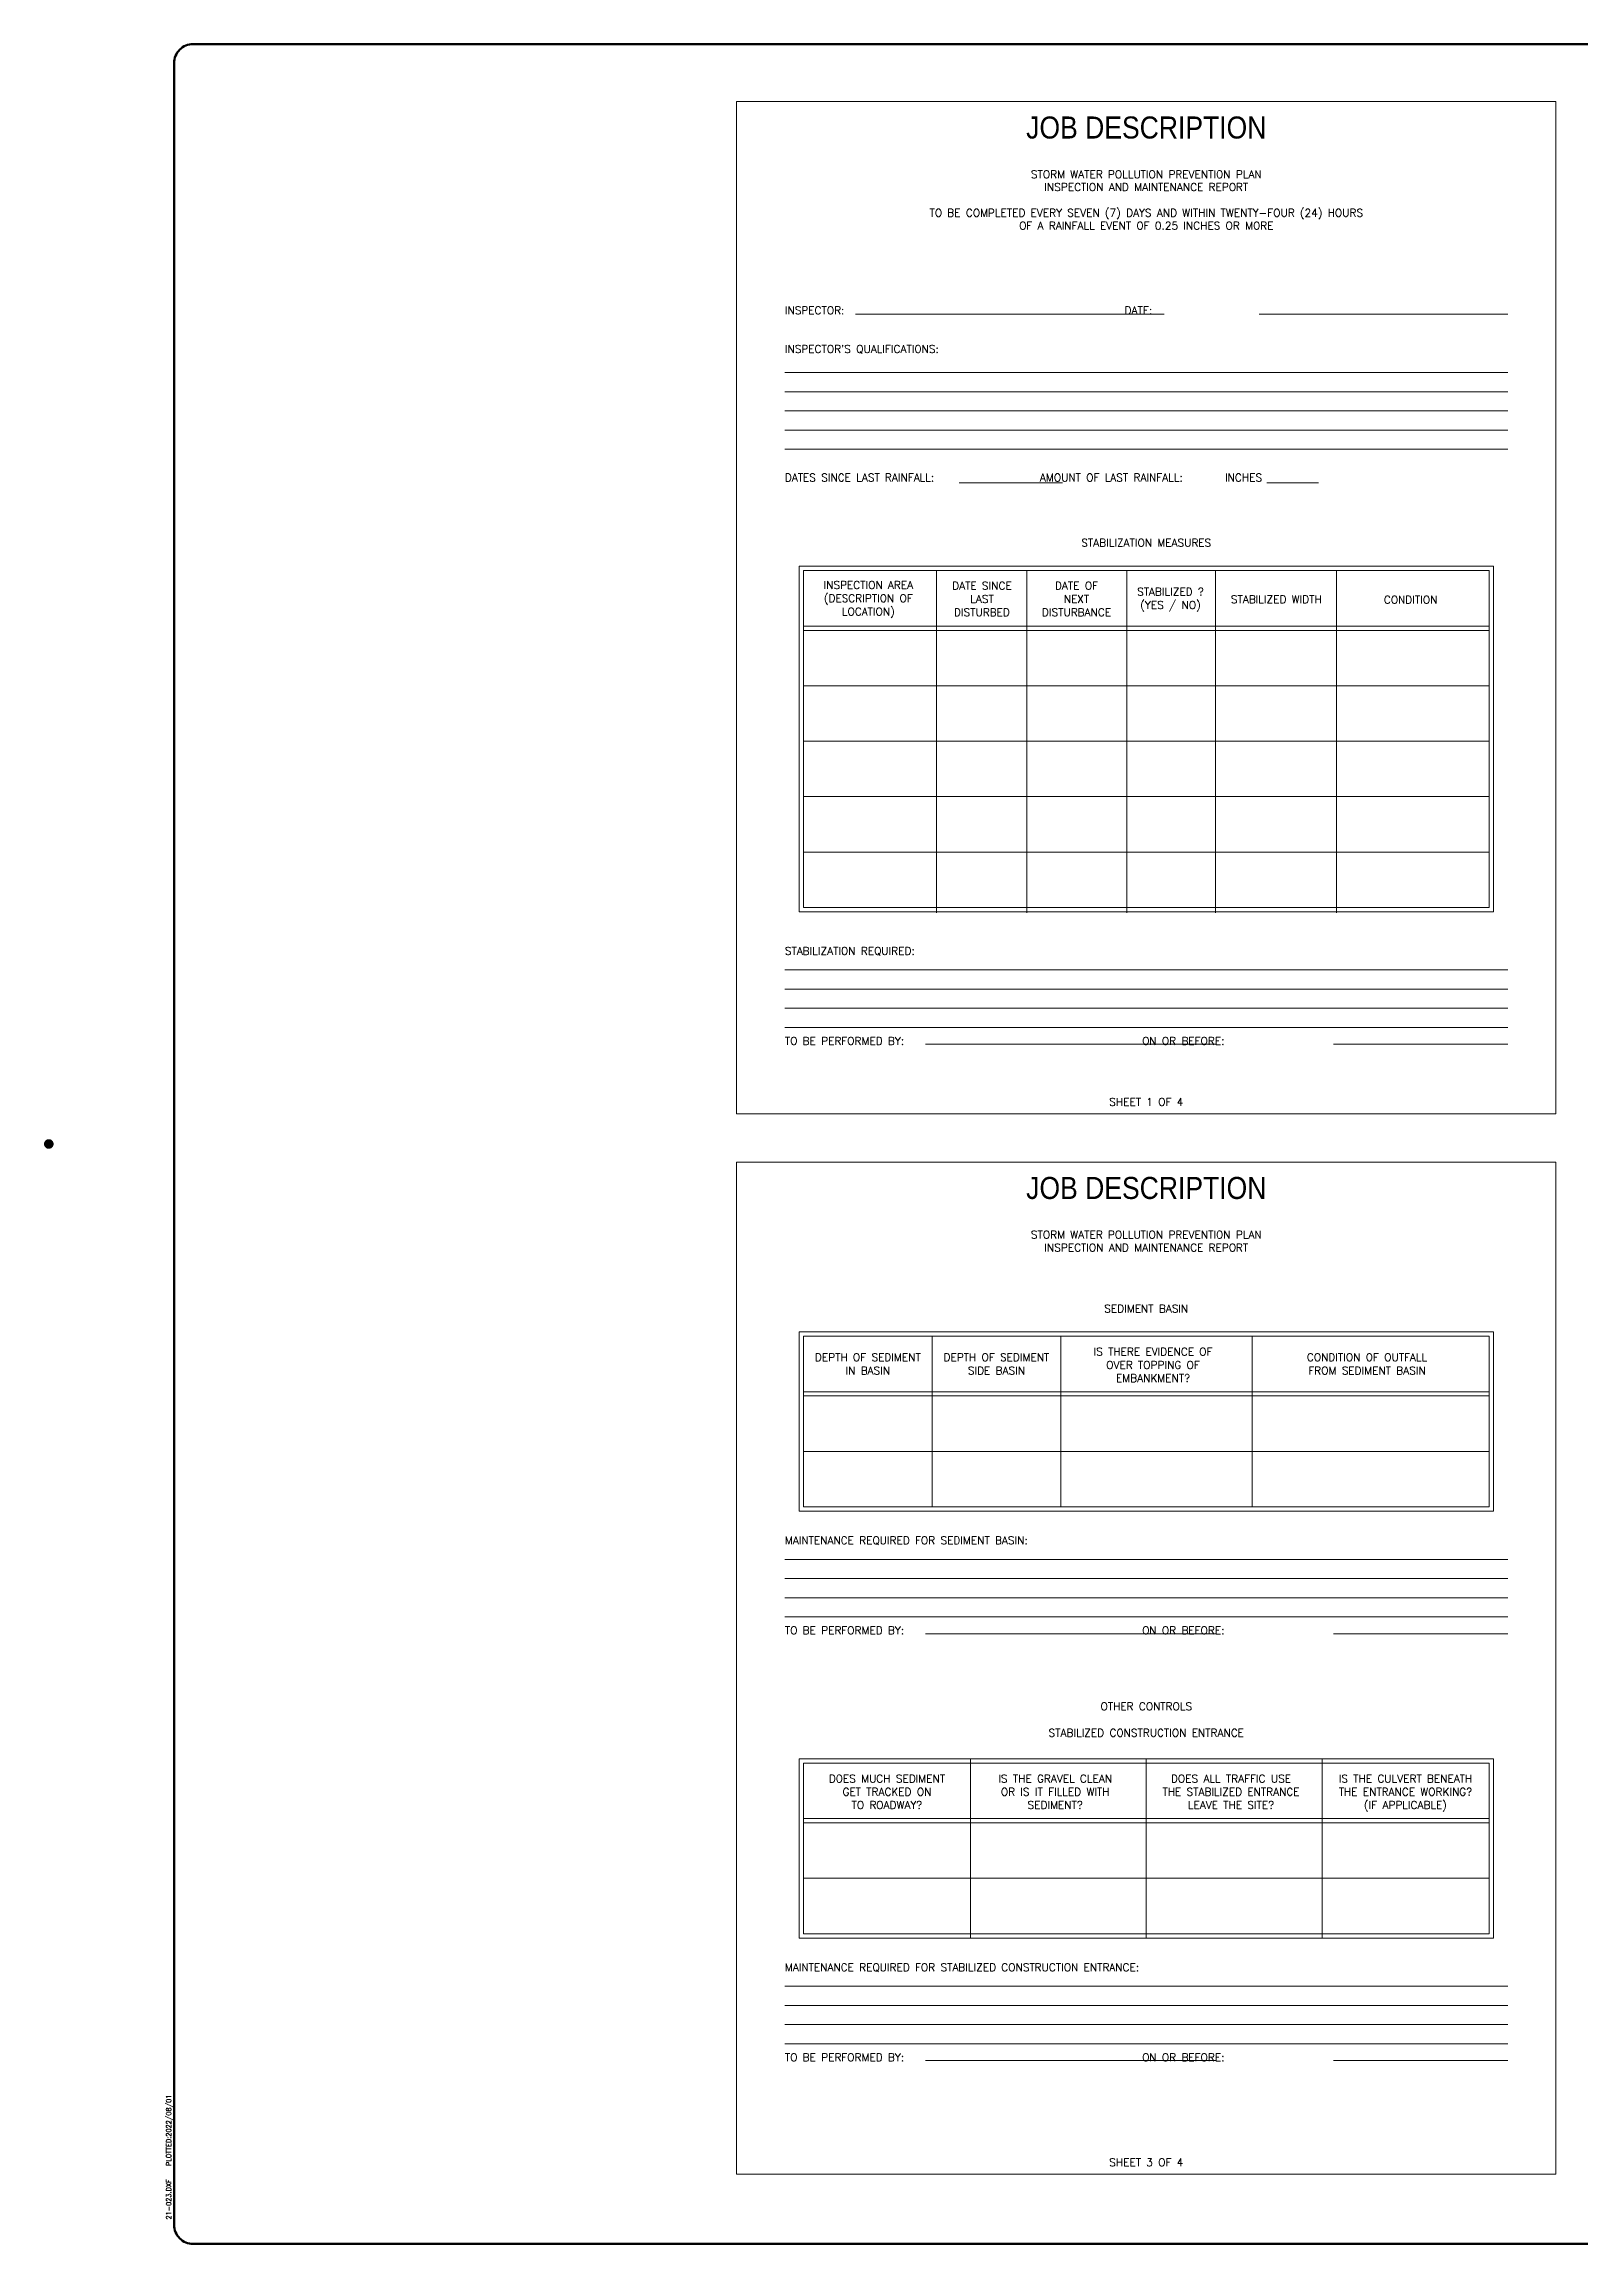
# Paper-space layout 'SWPPP-2' of a CAD drawing. Header units: feet, sheet in inches. Extents: x -12.3 to 22.7, y -7.6 to 15.2.
# Drawn here: x -12.3 to 3.64, y -7.6 to 15.23 of the extents above; entities that cross this region are included whole.
import ezdxf
from ezdxf.enums import TextEntityAlignment as Align

# ---------------------------------------------------------------- set-up
doc = ezdxf.new("R2010")
doc.units = ezdxf.units.FT
doc.header["$MEASUREMENT"] = 0
doc.layers.add('Border', color=118, linetype='Continuous', lineweight=70)
doc.layers.add('Date Stamp', color=7, linetype='Continuous')
doc.layers.add('TBLK', color=7, linetype='Continuous')
doc.styles.add('PREVENT', font='SIMPLEX.shx', dxfattribs={"height": 0.08})
doc.styles.add('ROMANS - Civil', font='romans.shx', dxfattribs={"height": 0.1})
doc.styles.add('TB-LD', font='tb-ld.shx')

# ---------------------------------------------------------------- blocks, each defined once
blk = doc.blocks.new('A$Ca8f96253')
at = {"const_width": 0.05}
blk.add_lwpolyline([(-0.025, 0, 1), (0.025, 0, 1)], format="xyb", close=True, dxfattribs=at)
at = {"layer": 'Border'}
blk.add_lwpolyline([(32.803, 11.212), (32.803, -11.212, -0.414214), (32.605, -11.41), (1.498, -11.41, -0.414214), (1.3, -11.212), (1.3, 11.212, -0.414214), (1.498, 11.41), (32.605, 11.41, -0.414214)], format="xyb", close=True, dxfattribs=at)

psp = doc.layouts.new('SWPPP-2')

# ---------------------------------------------------------------- linework, layer by layer
at = {"const_width": 0.05}
psp.add_lwpolyline([(-12.271, 3.815, 1), (-12.221, 3.815, 1)], format="xyb", close=True, dxfattribs=at)
at = {"layer": 'TBLK', "lineweight": 0}
for p, q in [((-5.11, 14.628), (3.39, 14.628)), ((-5.11, 14.628), (-5.11, 4.128)), ((3.39, 14.628), (3.39, 4.128)), ((-3.876, 12.423), (-0.674, 12.423)), ((0.311, 12.423), (2.89, 12.423)), ((-4.61, 11.816), (2.89, 11.816)), ((-4.61, 11.618), (2.89, 11.618)), ((-4.61, 11.419), (2.89, 11.419)), ((-4.61, 11.22), (2.89, 11.22)), ((-4.61, 11.021), (2.89, 11.021)), ((-2.802, 10.673), (-1.728, 10.673)), ((0.391, 10.673), (0.928, 10.673)), ((-4.461, 6.223), (-4.461, 9.808)), ((-4.461, 9.808), (2.741, 9.808)), ((-4.416, 6.268), (-4.416, 9.764)), ((-4.416, 9.764), (2.696, 9.764)), ((-3.038, 6.212), (-3.038, 9.764)), ((-2.099, 6.212), (-2.099, 9.764)), ((-1.061, 6.212), (-1.061, 9.764)), ((-0.143, 6.212), (-0.143, 9.764)), ((1.114, 6.212), (1.114, 9.764)), ((2.696, 9.764), (2.696, 6.268)), ((2.741, 9.808), (2.741, 6.223)), ((-4.416, 9.188), (2.696, 9.188)), ((-4.416, 9.143), (2.696, 9.143)), ((-4.416, 8.568), (2.696, 8.568)), ((-4.416, 7.993), (2.696, 7.993)), ((-4.416, 7.418), (2.696, 7.418)), ((-4.416, 6.843), (2.696, 6.843)), ((-4.461, 6.223), (2.741, 6.223)), ((-4.416, 6.268), (2.696, 6.268)), ((-4.61, 5.621), (2.89, 5.621)), ((-4.61, 5.422), (2.89, 5.422)), ((-4.61, 5.224), (2.89, 5.224)), ((-4.61, 5.025), (2.89, 5.025)), ((-3.15, 4.85), (-0.138, 4.85)), ((1.084, 4.85), (2.89, 4.85)), ((-5.11, 4.128), (3.39, 4.128)), ((-5.11, 3.628), (-5.11, -6.872)), ((-5.11, 3.628), (3.39, 3.628)), ((3.39, 3.628), (3.39, -6.872)), ((-4.461, 0.005), (-4.461, 1.865)), ((-4.461, 1.865), (2.741, 1.865)), ((2.741, 1.865), (2.741, 0.005)), ((-4.416, 0.05), (-4.416, 1.821)), ((-4.416, 1.821), (2.696, 1.821)), ((-3.082, 0.05), (-3.082, 1.821)), ((-1.748, 0.05), (-1.748, 1.821)), ((0.239, 0.05), (0.239, 1.821)), ((2.696, 1.821), (2.696, 0.05)), ((-4.416, 1.245), (2.696, 1.245)), ((-4.416, 1.201), (2.696, 1.201)), ((-4.416, 0.625), (2.696, 0.625)), ((-4.461, 0.005), (2.741, 0.005)), ((-4.416, 0.05), (2.696, 0.05)), ((-4.61, -0.495), (2.89, -0.495)), ((-4.61, -0.693), (2.89, -0.693)), ((-4.61, -0.892), (2.89, -0.892)), ((-4.61, -1.091), (2.89, -1.091)), ((-3.15, -1.265), (-0.138, -1.265)), ((1.084, -1.265), (2.89, -1.265)), ((-4.461, -4.422), (-4.461, -2.562)), ((-4.461, -2.562), (2.741, -2.562)), ((-4.416, -4.377), (-4.416, -2.607)), ((-4.416, -2.607), (2.696, -2.607)), ((-2.684, -4.422), (-2.684, -2.562)), ((-0.86, -4.422), (-0.86, -2.562)), ((0.964, -4.422), (0.964, -2.562)), ((2.696, -2.607), (2.696, -4.377)), ((2.741, -2.562), (2.741, -4.422)), ((-4.416, -3.182), (2.696, -3.182)), ((-4.416, -3.227), (2.696, -3.227)), ((-4.416, -3.802), (2.696, -3.802)), ((-4.461, -4.422), (2.741, -4.422)), ((-4.416, -4.377), (2.696, -4.377)), ((-4.61, -4.922), (2.89, -4.922)), ((-4.61, -5.121), (2.89, -5.121)), ((-4.61, -5.32), (2.89, -5.32)), ((-4.61, -5.519), (2.89, -5.519)), ((-3.15, -5.693), (-0.138, -5.693)), ((1.084, -5.693), (2.89, -5.693)), ((-5.11, -6.872), (3.39, -6.872))]:
    psp.add_line(p, q, dxfattribs=at)

# ---------------------------------------------------------------- block references
at = {"layer": 'TBLK'}
psp.add_blockref('A$Ca8f96253', (-12.246, 3.815), dxfattribs=at)

# ---------------------------------------------------------------- texts
at = {"layer": 'Date Stamp', "insert": (-10.961, -7.342), "char_height": 0.05, "attachment_point": 7, "rotation": 90, "style": 'ROMANS - Civil'}
psp.add_mtext('21-023.DXF    PLOTTED:2022/08/01', dxfattribs=at)
at = {"layer": 'TBLK', "lineweight": 0, "style": 'TB-LD', "width": 0.9}
for p in [(-0.86, 14.359), (-0.86, 3.359)]:
    psp.add_text('JOB DESCRIPTION', height=0.22863, dxfattribs=at).set_placement(p, align=Align.MIDDLE)
at = {"layer": 'TBLK', "lineweight": 0, "style": 'PREVENT'}
for s, p in [('STABILIZATION MEASURES', (-0.86, 10.051)), ('INSPECTION AREA', (-3.744, 9.613)), ('DATE SINCE', (-2.565, 9.605)), ('DATE OF', (-1.584, 9.606)), ('(DESCRIPTION OF', (-3.744, 9.476)), ('LOCATION)', (-3.744, 9.338)), ('DISTURBED', (-2.565, 9.331)), ('LAST', (-2.565, 9.468)), ('DISTURBANCE', (-1.584, 9.331)), ('NEXT', (-1.584, 9.469)), ('STABILIZED ?', (-0.609, 9.543)), ('(YES / NO)', (-0.609, 9.406)), ('STABILIZED WIDTH', (0.489, 9.465)), ('CONDITION', (1.882, 9.46)), ('SHEET 1 OF 4', (-0.86, 4.252)), ('SEDIMENT BASIN', (-0.86, 2.108)), ('DEPTH OF SEDIMENT', (-3.749, 1.603)), ('DEPTH OF SEDIMENT', (-2.415, 1.603)), ('IS THERE EVIDENCE OF', (-0.79, 1.66)), ('CONDITION OF OUTFALL', (1.43, 1.603)), ('IN BASIN', (-3.749, 1.465)), ('SIDE BASIN', (-2.415, 1.465)), ('OVER TOPPING OF', (-0.79, 1.523)), ('EMBANKMENT?', (-0.79, 1.386)), ('FROM SEDIMENT BASIN', (1.43, 1.465)), ('OTHER CONTROLS', (-0.86, -2.019)), ('STABILIZED CONSTRUCTION ENTRANCE', (-0.86, -2.293)), ('DOES MUCH SEDIMENT', (-3.551, -2.768)), ('IS THE GRAVEL CLEAN', (-1.805, -2.768)), ('DOES ALL TRAFFIC USE', (0.019, -2.768)), ('IS THE CULVERT BENEATH', (1.829, -2.768)), ('GET TRACKED ON', (-3.551, -2.905)), ('OR IS IT FILLED WITH', (-1.805, -2.905)), ('THE STABILIZED ENTRANCE', (0.019, -2.905)), ('THE ENTRANCE WORKING?', (1.829, -2.905)), ('TO ROADWAY?', (-3.551, -3.042)), ('SEDIMENT?', (-1.805, -3.042)), ('LEAVE THE SITE?', (0.019, -3.042)), ('(IF APPLICABLE)', (1.829, -3.042)), ('SHEET 3 OF 4', (-0.86, -6.748))]:
    psp.add_text(s, height=0.08, dxfattribs=at).set_placement(p, align=Align.MIDDLE_CENTER)
at = {"layer": 'TBLK', "lineweight": 0, "char_height": 0.08, "width": 7.5, "style": 'PREVENT'}
for s, insert, attachment_point in [('STORM WATER POLLUTION PREVENTION PLAN\\PINSPECTION AND MAINTENANCE REPORT\\P\\PTO BE COMPLETED EVERY SEVEN (7) DAYS AND WITHIN TWENTY-FOUR (24) HOURS\\POF A RAINFALL EVENT OF 0.25 INCHES OR MORE', (-0.86, 13.914), 2), ("INSPECTOR:                                                     DATE:\\P\\P\\PINSPECTOR'S QUALIFICATIONS:\\P\\P\\P\\P\\P\\P\\P\\P\\P\\PDATES SINCE LAST RAINFALL:                    AMOUNT OF LAST RAINFALL:        INCHES", (-4.61, 12.502), 1), ('STABILIZATION REQUIRED:\\P\\P\\P\\P\\P\\P\\PTO BE PERFORMED BY:                                             ON OR BEFORE:', (-4.61, 5.858), 1), ('STORM WATER POLLUTION PREVENTION PLAN\\PINSPECTION AND MAINTENANCE REPORT', (-0.86, 2.914), 2), ('MAINTENANCE REQUIRED FOR SEDIMENT BASIN:\\P\\P\\P\\P\\P\\P\\PTO BE PERFORMED BY:                                             ON OR BEFORE:', (-4.61, -0.257), 1), ('MAINTENANCE REQUIRED FOR STABILIZED CONSTRUCTION ENTRANCE:\\P\\P\\P\\P\\P\\P\\PTO BE PERFORMED BY:                                             ON OR BEFORE:', (-4.61, -4.685), 1)]:
    psp.add_mtext(s, dxfattribs=dict(at, insert=insert, attachment_point=attachment_point))

doc.saveas('drawing.dxf')
